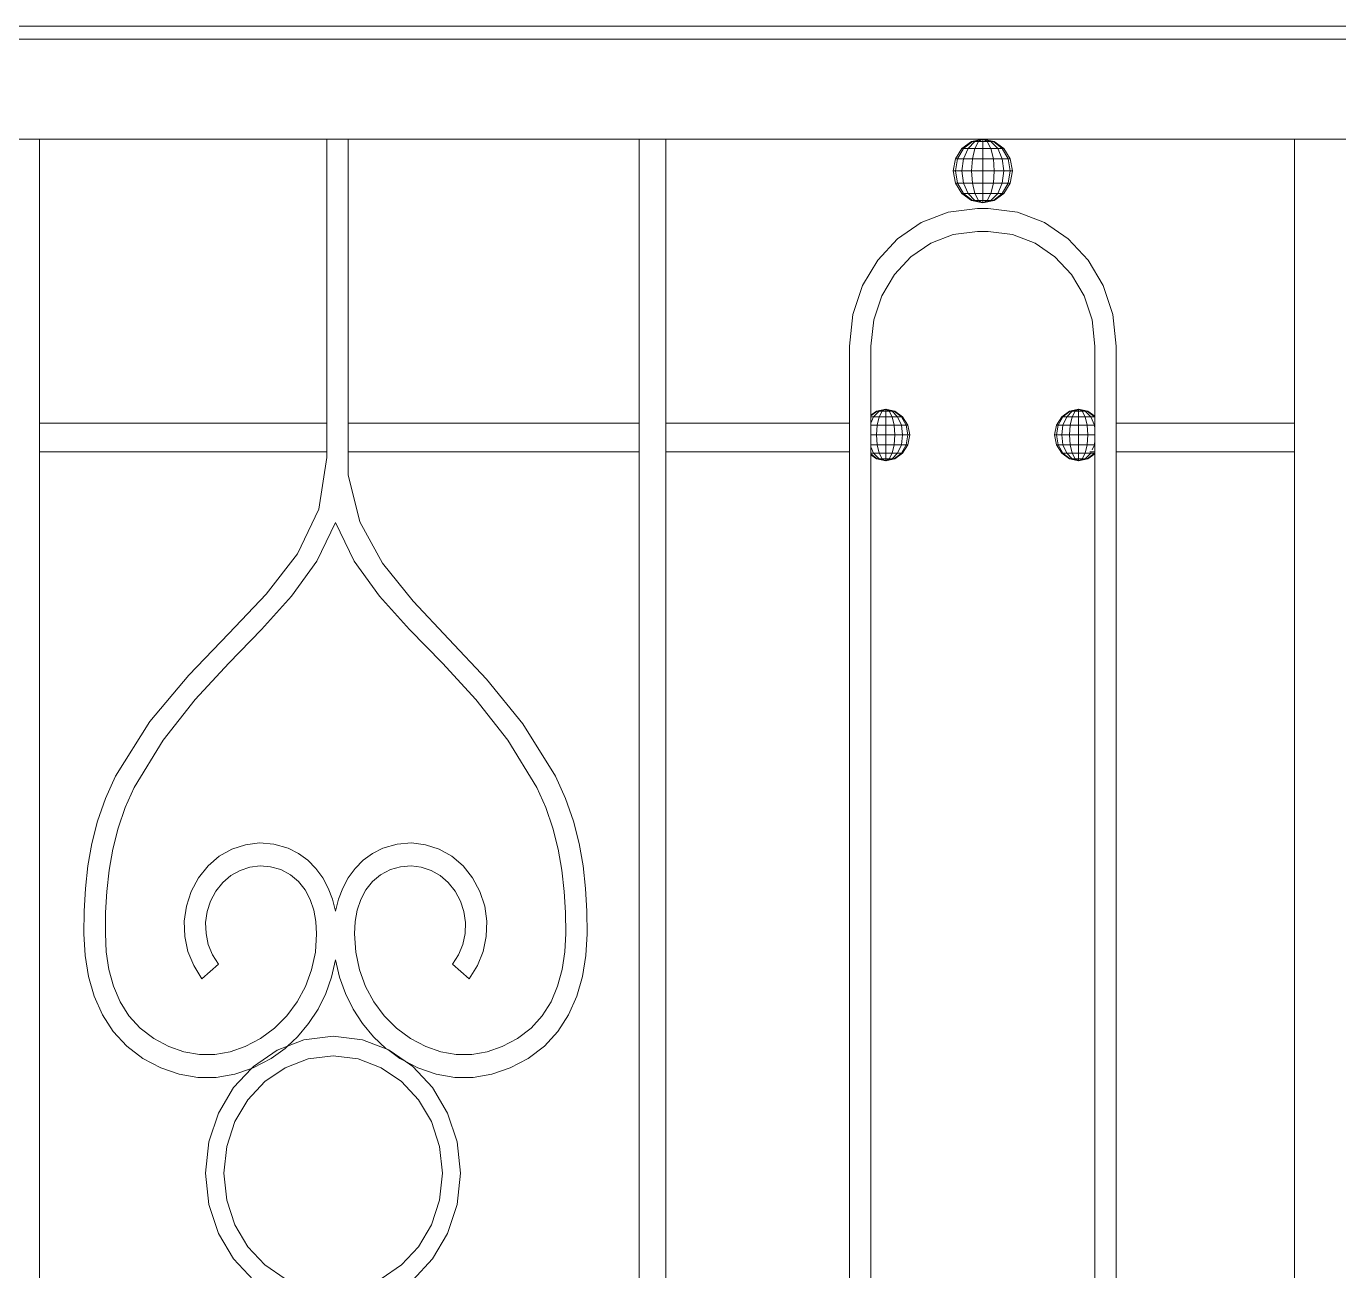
# Model space of a CAD drawing. Header units: millimetres. Extents: x 1832547 to 2001569, y -558009 to -417808.
# Drawn here: x 1855797.3 to 1856262.8, y -518715.2 to -518273.9 of the extents above; entities that cross this region are included whole.
import ezdxf

# ---------------------------------------------------------------- set-up
doc = ezdxf.new("R2010")
doc.units = ezdxf.units.MM
doc.header["$MEASUREMENT"] = 0
doc.layers.add('CA_manh 08', color=8, linetype='CONTINUOUS', lineweight=9)

msp = doc.modelspace()

# ---------------------------------------------------------------- linework, layer by layer
at = {"layer": 'CA_manh 08'}
for p, q in [((1855444.93, -518273.91), (1858481.56, -518273.91)), ((1858481.56, -518278.49), (1855444.93, -518278.49)), ((1855802.04, -518313.91), (1855792.58, -518313.91)), ((1855802.04, -518313.91), (1855903.89, -518313.91)), ((1855802.04, -518414.68), (1855802.04, -518313.91)), ((1855903.89, -518313.91), (1855903.89, -518414.68)), ((1855911.45, -518313.91), (1855903.89, -518313.91)), ((1855911.45, -518313.91), (1856014.65, -518313.91)), ((1855911.45, -518313.91), (1855911.45, -518414.68)), ((1856014.65, -518313.91), (1856024.11, -518313.91)), ((1856014.65, -518313.91), (1856014.65, -518414.68)), ((1856024.11, -518414.68), (1856024.11, -518313.91)), ((1856024.11, -518313.91), (1856136.58, -518313.91)), ((1856126.86, -518320.89), (1856129.14, -518317.22)), ((1856127.6, -518320.89), (1856129.71, -518317.22)), ((1856129.14, -518317.22), (1856132.55, -518314.77)), ((1856129.14, -518317.22), (1856129.71, -518317.22)), ((1856129.71, -518317.22), (1856132.86, -518314.77)), ((1856129.71, -518317.22), (1856131.32, -518317.22)), ((1856129.71, -518320.89), (1856131.32, -518317.22)), ((1856131.32, -518317.22), (1856133.73, -518314.77)), ((1856131.32, -518317.22), (1856133.73, -518317.22)), ((1856132.55, -518314.77), (1856136.58, -518313.91)), ((1856132.86, -518314.77), (1856132.55, -518314.77)), ((1856132.86, -518314.77), (1856136.58, -518313.91)), ((1856133.73, -518314.77), (1856132.86, -518314.77)), ((1856132.86, -518320.89), (1856133.73, -518317.22)), ((1856133.73, -518314.77), (1856136.58, -518313.91)), ((1856135.04, -518314.77), (1856133.73, -518314.77)), ((1856133.73, -518317.22), (1856135.04, -518314.77)), ((1856133.73, -518317.22), (1856136.58, -518317.22)), ((1856135.04, -518314.77), (1856136.58, -518313.91)), ((1856136.58, -518314.77), (1856135.04, -518314.77)), ((1856136.58, -518313.91), (1856136.58, -518314.77)), ((1856138.12, -518314.77), (1856136.58, -518313.91)), ((1856139.42, -518314.77), (1856136.58, -518313.91)), ((1856140.29, -518314.77), (1856136.58, -518313.91)), ((1856140.6, -518314.77), (1856136.58, -518313.91)), ((1856136.58, -518313.91), (1856247.11, -518313.91)), ((1856136.58, -518314.77), (1856138.12, -518314.77)), ((1856136.58, -518314.77), (1856136.58, -518317.22)), ((1856136.58, -518317.22), (1856139.42, -518317.22)), ((1856136.58, -518317.22), (1856136.58, -518320.89)), ((1856138.12, -518314.77), (1856139.42, -518314.77)), ((1856139.42, -518317.22), (1856138.12, -518314.77)), ((1856139.42, -518314.77), (1856140.29, -518314.77)), ((1856141.83, -518317.22), (1856139.42, -518314.77)), ((1856139.42, -518317.22), (1856141.83, -518317.22)), ((1856140.29, -518320.89), (1856139.42, -518317.22)), ((1856140.29, -518314.77), (1856140.6, -518314.77)), ((1856143.45, -518317.22), (1856140.29, -518314.77)), ((1856144.01, -518317.22), (1856140.6, -518314.77)), ((1856141.83, -518317.22), (1856143.45, -518317.22)), ((1856143.45, -518320.89), (1856141.83, -518317.22)), ((1856143.45, -518317.22), (1856144.01, -518317.22)), ((1856145.55, -518320.89), (1856143.45, -518317.22)), ((1856146.29, -518320.89), (1856144.01, -518317.22)), ((1856247.11, -518313.91), (1856247.11, -518414.68)), ((1856977.21, -518313.91), (1856247.11, -518313.91)), ((1856126.06, -518325.21), (1856126.86, -518320.89)), ((1856126.86, -518320.89), (1856127.6, -518320.89)), ((1856126.86, -518325.21), (1856127.6, -518320.89)), ((1856127.6, -518320.89), (1856129.71, -518320.89)), ((1856129.14, -518325.21), (1856129.71, -518320.89)), ((1856129.71, -518320.89), (1856132.86, -518320.89)), ((1856132.55, -518325.21), (1856132.86, -518320.89)), ((1856132.86, -518320.89), (1856136.58, -518320.89)), ((1856136.58, -518320.89), (1856140.29, -518320.89)), ((1856136.58, -518320.89), (1856136.58, -518325.21)), ((1856140.29, -518320.89), (1856143.45, -518320.89)), ((1856140.6, -518325.21), (1856140.29, -518320.89)), ((1856143.45, -518320.89), (1856145.55, -518320.89)), ((1856144.01, -518325.21), (1856143.45, -518320.89)), ((1856145.55, -518320.89), (1856146.29, -518320.89)), ((1856146.29, -518325.21), (1856145.55, -518320.89)), ((1856147.09, -518325.21), (1856146.29, -518320.89)), ((1856126.06, -518325.21), (1856126.86, -518325.21)), ((1856126.86, -518329.53), (1856126.06, -518325.21)), ((1856126.86, -518325.21), (1856129.14, -518325.21)), ((1856127.6, -518329.53), (1856126.86, -518325.21)), ((1856129.14, -518325.21), (1856132.55, -518325.21)), ((1856129.71, -518329.53), (1856129.14, -518325.21)), ((1856132.55, -518325.21), (1856136.58, -518325.21)), ((1856132.86, -518329.53), (1856132.55, -518325.21)), ((1856136.58, -518325.21), (1856140.6, -518325.21)), ((1856136.58, -518325.21), (1856136.58, -518329.53)), ((1856140.29, -518329.53), (1856140.6, -518325.21)), ((1856140.6, -518325.21), (1856144.01, -518325.21)), ((1856143.45, -518329.53), (1856144.01, -518325.21)), ((1856144.01, -518325.21), (1856146.29, -518325.21)), ((1856145.55, -518329.53), (1856146.29, -518325.21)), ((1856146.29, -518325.21), (1856147.09, -518325.21)), ((1856146.29, -518329.53), (1856147.09, -518325.21)), ((1856126.86, -518329.53), (1856127.6, -518329.53)), ((1856129.14, -518333.2), (1856126.86, -518329.53)), ((1856127.6, -518329.53), (1856129.71, -518329.53)), ((1856129.71, -518333.2), (1856127.6, -518329.53)), ((1856129.71, -518329.53), (1856132.86, -518329.53)), ((1856131.32, -518333.2), (1856129.71, -518329.53)), ((1856132.86, -518329.53), (1856136.58, -518329.53)), ((1856133.73, -518333.2), (1856132.86, -518329.53)), ((1856136.58, -518329.53), (1856140.29, -518329.53)), ((1856136.58, -518329.53), (1856136.58, -518333.2)), ((1856139.42, -518333.2), (1856140.29, -518329.53)), ((1856140.29, -518329.53), (1856143.45, -518329.53)), ((1856141.83, -518333.2), (1856143.45, -518329.53)), ((1856143.45, -518329.53), (1856145.55, -518329.53)), ((1856143.45, -518333.2), (1856145.55, -518329.53)), ((1856144.01, -518333.2), (1856146.29, -518329.53)), ((1856145.55, -518329.53), (1856146.29, -518329.53)), ((1856129.14, -518333.2), (1856129.71, -518333.2)), ((1856132.55, -518335.65), (1856129.14, -518333.2)), ((1856129.71, -518333.2), (1856131.32, -518333.2)), ((1856132.86, -518335.65), (1856129.71, -518333.2)), ((1856131.32, -518333.2), (1856133.73, -518333.2)), ((1856133.73, -518335.65), (1856131.32, -518333.2)), ((1856132.86, -518335.65), (1856132.55, -518335.65)), ((1856136.58, -518336.5), (1856132.55, -518335.65)), ((1856132.86, -518335.65), (1856133.73, -518335.65)), ((1856136.58, -518336.5), (1856132.86, -518335.65)), ((1856133.73, -518333.2), (1856136.58, -518333.2)), ((1856135.04, -518335.65), (1856133.73, -518333.2)), ((1856133.73, -518335.65), (1856135.04, -518335.65)), ((1856136.58, -518336.5), (1856133.73, -518335.65)), ((1856135.04, -518335.65), (1856136.58, -518335.65)), ((1856136.58, -518336.5), (1856135.04, -518335.65)), ((1856136.58, -518333.2), (1856139.42, -518333.2)), ((1856136.58, -518333.2), (1856136.58, -518335.65)), ((1856136.58, -518335.65), (1856138.12, -518335.65)), ((1856136.58, -518336.5), (1856138.12, -518335.65)), ((1856136.58, -518335.65), (1856136.58, -518336.5)), ((1856136.58, -518336.5), (1856139.42, -518335.65)), ((1856136.58, -518336.5), (1856140.29, -518335.65)), ((1856136.58, -518336.5), (1856140.6, -518335.65)), ((1856138.12, -518335.65), (1856139.42, -518333.2)), ((1856138.12, -518335.65), (1856139.42, -518335.65)), ((1856139.42, -518333.2), (1856141.83, -518333.2)), ((1856139.42, -518335.65), (1856141.83, -518333.2)), ((1856139.42, -518335.65), (1856140.29, -518335.65)), ((1856140.29, -518335.65), (1856143.45, -518333.2)), ((1856140.29, -518335.65), (1856140.6, -518335.65)), ((1856140.6, -518335.65), (1856144.01, -518333.2)), ((1856141.83, -518333.2), (1856143.45, -518333.2)), ((1856143.45, -518333.2), (1856144.01, -518333.2)), ((1856114.72, -518343.5), (1856124.28, -518339.83)), ((1856124.28, -518339.83), (1856134.68, -518338.54)), ((1856134.68, -518338.54), (1856138.46, -518338.54)), ((1856138.46, -518338.54), (1856148.87, -518339.83)), ((1856148.87, -518339.83), (1856158.42, -518343.5)), ((1856106.29, -518349.26), (1856114.72, -518343.5)), ((1856158.42, -518343.5), (1856166.85, -518349.26)), ((1856099.26, -518356.82), (1856106.29, -518349.26)), ((1856126.04, -518347.74), (1856118.07, -518350.81)), ((1856134.71, -518346.67), (1856126.04, -518347.74)), ((1856138.43, -518346.67), (1856134.71, -518346.67)), ((1856147.11, -518347.74), (1856138.43, -518346.67)), ((1856155.08, -518350.81), (1856147.11, -518347.74)), ((1856166.85, -518349.26), (1856173.88, -518356.82)), ((1856118.07, -518350.81), (1856111.04, -518355.61)), ((1856162.11, -518355.61), (1856155.08, -518350.81)), ((1856093.9, -518365.87), (1856099.26, -518356.82)), ((1856111.04, -518355.61), (1856105.17, -518361.91)), ((1856167.97, -518361.91), (1856162.11, -518355.61)), ((1856173.88, -518356.82), (1856179.25, -518365.87)), ((1856105.17, -518361.91), (1856100.7, -518369.46)), ((1856172.45, -518369.47), (1856167.97, -518361.91)), ((1856090.48, -518376.13), (1856093.9, -518365.87)), ((1856179.25, -518365.87), (1856182.66, -518376.13)), ((1856100.7, -518369.46), (1856097.85, -518378.02)), ((1856175.3, -518378.02), (1856172.45, -518369.47)), ((1856089.28, -518387.31), (1856090.48, -518376.13)), ((1856097.85, -518378.02), (1856096.85, -518387.34)), ((1856176.3, -518387.34), (1856175.3, -518378.02)), ((1856182.66, -518376.13), (1856183.86, -518387.31)), ((1856089.28, -518387.31), (1856089.28, -518414.68)), ((1856096.85, -518411.79), (1856096.85, -518387.34)), ((1856176.3, -518387.34), (1856176.3, -518412.15)), ((1856183.86, -518414.68), (1856183.86, -518387.31)), ((1856096.85, -518411.79), (1856098.84, -518410.36)), ((1856096.85, -518412.1), (1856099.09, -518410.36)), ((1856097.84, -518412.34), (1856099.79, -518410.36)), ((1856098.84, -518410.36), (1856102.1, -518409.66)), ((1856098.84, -518410.36), (1856099.09, -518410.36)), ((1856099.09, -518410.36), (1856102.1, -518409.66)), ((1856099.09, -518410.36), (1856099.79, -518410.36)), ((1856099.79, -518410.36), (1856102.1, -518409.66)), ((1856099.79, -518410.36), (1856100.85, -518410.36)), ((1856099.8, -518412.34), (1856100.85, -518410.36)), ((1856100.85, -518410.36), (1856102.1, -518409.66)), ((1856102.1, -518410.36), (1856100.85, -518410.36)), ((1856102.1, -518409.66), (1856102.1, -518410.36)), ((1856103.35, -518410.36), (1856102.1, -518409.66)), ((1856104.4, -518410.36), (1856102.1, -518409.66)), ((1856105.11, -518410.36), (1856102.1, -518409.66)), ((1856105.36, -518410.36), (1856102.1, -518409.66)), ((1856102.1, -518410.36), (1856103.35, -518410.36)), ((1856102.1, -518410.36), (1856102.1, -518412.34)), ((1856103.35, -518410.36), (1856104.4, -518410.36)), ((1856104.4, -518412.34), (1856103.35, -518410.36)), ((1856104.4, -518410.36), (1856105.11, -518410.36)), ((1856106.35, -518412.34), (1856104.4, -518410.36)), ((1856105.11, -518410.36), (1856105.36, -518410.36)), ((1856107.66, -518412.34), (1856105.11, -518410.36)), ((1856108.12, -518412.34), (1856105.36, -518410.36)), ((1856164.52, -518412.34), (1856167.29, -518410.36)), ((1856164.98, -518412.34), (1856167.53, -518410.36)), ((1856166.29, -518412.34), (1856168.24, -518410.36)), ((1856167.29, -518410.36), (1856170.54, -518409.66)), ((1856167.29, -518410.36), (1856167.53, -518410.36)), ((1856167.53, -518410.36), (1856170.54, -518409.66)), ((1856167.53, -518410.36), (1856168.24, -518410.36)), ((1856168.24, -518410.36), (1856170.54, -518409.66)), ((1856168.24, -518410.36), (1856169.3, -518410.36)), ((1856168.24, -518412.34), (1856169.3, -518410.36)), ((1856169.3, -518410.36), (1856170.54, -518409.66)), ((1856170.54, -518410.36), (1856169.3, -518410.36)), ((1856170.54, -518409.66), (1856170.54, -518410.36)), ((1856171.79, -518410.36), (1856170.54, -518409.66)), ((1856172.85, -518410.36), (1856170.54, -518409.66)), ((1856173.55, -518410.36), (1856170.54, -518409.66)), ((1856173.8, -518410.36), (1856170.54, -518409.66)), ((1856170.54, -518410.36), (1856171.79, -518410.36)), ((1856170.54, -518410.36), (1856170.54, -518412.34)), ((1856171.79, -518410.36), (1856172.85, -518410.36)), ((1856172.85, -518412.34), (1856171.79, -518410.36)), ((1856172.85, -518410.36), (1856173.55, -518410.36)), ((1856174.8, -518412.34), (1856172.85, -518410.36)), ((1856173.55, -518410.36), (1856173.8, -518410.36)), ((1856176.1, -518412.34), (1856173.55, -518410.36)), ((1856176.3, -518412.15), (1856173.8, -518410.36)), ((1855802.04, -518414.68), (1855903.89, -518414.68)), ((1855802.04, -518424.84), (1855802.04, -518414.68)), ((1855903.89, -518414.68), (1855903.89, -518424.84)), ((1855911.45, -518414.68), (1856014.65, -518414.68)), ((1855911.45, -518424.84), (1855911.45, -518414.68)), ((1856014.65, -518424.84), (1856014.65, -518414.68)), ((1856024.11, -518414.68), (1856089.28, -518414.68)), ((1856024.11, -518414.68), (1856024.11, -518424.84)), ((1856089.28, -518414.68), (1856089.28, -518424.84)), ((1856096.85, -518412.1), (1856096.85, -518411.79)), ((1856096.85, -518412.1), (1856096.85, -518412.34)), ((1856096.85, -518412.34), (1856097.84, -518412.34)), ((1856096.85, -518414.6), (1856097.84, -518412.34)), ((1856096.85, -518412.34), (1856096.85, -518414.6)), ((1856096.85, -518414.6), (1856096.85, -518415.3)), ((1856096.85, -518415.3), (1856099.09, -518415.3)), ((1856096.85, -518415.3), (1856096.85, -518418.8)), ((1856097.84, -518412.34), (1856099.8, -518412.34)), ((1856098.84, -518418.8), (1856099.09, -518415.3)), ((1856099.09, -518415.3), (1856099.8, -518412.34)), ((1856099.09, -518415.3), (1856102.1, -518415.3)), ((1856099.8, -518412.34), (1856102.1, -518412.34)), ((1856102.1, -518412.34), (1856104.4, -518412.34)), ((1856102.1, -518412.34), (1856102.1, -518415.3)), ((1856102.1, -518415.3), (1856105.11, -518415.3)), ((1856102.1, -518415.3), (1856102.1, -518418.8)), ((1856104.4, -518412.34), (1856106.35, -518412.34)), ((1856105.11, -518415.3), (1856104.4, -518412.34)), ((1856105.11, -518415.3), (1856107.66, -518415.3)), ((1856105.36, -518418.8), (1856105.11, -518415.3)), ((1856106.35, -518412.34), (1856107.66, -518412.34)), ((1856107.66, -518415.3), (1856106.35, -518412.34)), ((1856107.66, -518412.34), (1856108.12, -518412.34)), ((1856109.36, -518415.3), (1856107.66, -518412.34)), ((1856107.66, -518415.3), (1856109.36, -518415.3)), ((1856108.12, -518418.8), (1856107.66, -518415.3)), ((1856109.96, -518415.3), (1856108.12, -518412.34)), ((1856109.36, -518415.3), (1856109.96, -518415.3)), ((1856109.96, -518418.8), (1856109.36, -518415.3)), ((1856110.61, -518418.8), (1856109.96, -518415.3)), ((1856162.03, -518418.8), (1856162.68, -518415.3)), ((1856162.68, -518415.3), (1856164.52, -518412.34)), ((1856162.68, -518415.3), (1856163.28, -518415.3)), ((1856162.68, -518418.8), (1856163.28, -518415.3)), ((1856163.28, -518415.3), (1856164.98, -518412.34)), ((1856163.28, -518415.3), (1856164.98, -518415.3)), ((1856164.98, -518412.34), (1856164.52, -518412.34)), ((1856164.52, -518418.8), (1856164.98, -518415.3)), ((1856164.98, -518412.34), (1856166.29, -518412.34)), ((1856164.98, -518415.3), (1856166.29, -518412.34)), ((1856164.98, -518415.3), (1856167.53, -518415.3)), ((1856166.29, -518412.34), (1856168.24, -518412.34)), ((1856167.29, -518418.8), (1856167.53, -518415.3)), ((1856167.53, -518415.3), (1856168.24, -518412.34)), ((1856167.53, -518415.3), (1856170.54, -518415.3)), ((1856168.24, -518412.34), (1856170.54, -518412.34)), ((1856170.54, -518412.34), (1856172.85, -518412.34)), ((1856170.54, -518412.34), (1856170.54, -518415.3)), ((1856170.54, -518415.3), (1856173.55, -518415.3)), ((1856170.54, -518415.3), (1856170.54, -518418.8)), ((1856172.85, -518412.34), (1856174.8, -518412.34)), ((1856173.55, -518415.3), (1856172.85, -518412.34)), ((1856173.55, -518415.3), (1856176.1, -518415.3)), ((1856173.8, -518418.8), (1856173.55, -518415.3)), ((1856174.8, -518412.34), (1856176.1, -518412.34)), ((1856176.1, -518415.3), (1856174.8, -518412.34)), ((1856176.1, -518412.34), (1856176.3, -518412.34)), ((1856176.3, -518412.67), (1856176.1, -518412.34)), ((1856176.1, -518415.3), (1856176.3, -518415.3)), ((1856176.3, -518416.78), (1856176.1, -518415.3)), ((1856176.18, -518414.68), (1856176.3, -518414.68)), ((1856176.3, -518412.34), (1856176.3, -518412.15)), ((1856176.3, -518412.67), (1856176.3, -518412.34)), ((1856176.3, -518414.68), (1856176.3, -518412.67)), ((1856176.3, -518415.3), (1856176.3, -518414.68)), ((1856176.3, -518416.78), (1856176.3, -518415.3)), ((1856183.86, -518414.68), (1856247.11, -518414.68)), ((1856183.86, -518414.68), (1856183.86, -518424.84)), ((1856247.11, -518424.84), (1856247.11, -518414.68)), ((1856096.85, -518418.8), (1856098.84, -518418.8)), ((1856096.85, -518418.8), (1856096.85, -518422.3)), ((1856098.84, -518418.8), (1856102.1, -518418.8)), ((1856099.09, -518422.3), (1856098.84, -518418.8)), ((1856102.1, -518418.8), (1856105.36, -518418.8)), ((1856102.1, -518418.8), (1856102.1, -518422.3)), ((1856105.11, -518422.3), (1856105.36, -518418.8)), ((1856105.36, -518418.8), (1856108.12, -518418.8)), ((1856107.66, -518422.3), (1856108.12, -518418.8)), ((1856108.12, -518418.8), (1856109.96, -518418.8)), ((1856109.36, -518422.3), (1856109.96, -518418.8)), ((1856109.96, -518418.8), (1856110.61, -518418.8)), ((1856109.96, -518422.3), (1856110.61, -518418.8)), ((1856162.03, -518418.8), (1856162.68, -518418.8)), ((1856162.68, -518422.3), (1856162.03, -518418.8)), ((1856162.68, -518418.8), (1856164.52, -518418.8)), ((1856163.28, -518422.3), (1856162.68, -518418.8)), ((1856164.52, -518418.8), (1856167.29, -518418.8)), ((1856164.98, -518422.3), (1856164.52, -518418.8)), ((1856167.29, -518418.8), (1856170.54, -518418.8)), ((1856167.53, -518422.3), (1856167.29, -518418.8)), ((1856170.54, -518418.8), (1856173.8, -518418.8)), ((1856170.54, -518418.8), (1856170.54, -518422.3)), ((1856173.55, -518422.3), (1856173.8, -518418.8)), ((1856173.8, -518418.8), (1856176.3, -518418.8)), ((1856176.3, -518418.8), (1856176.3, -518416.78)), ((1856176.3, -518420.83), (1856176.3, -518418.8)), ((1855903.89, -518424.84), (1855802.04, -518424.84)), ((1855802.04, -518937.12), (1855802.04, -518424.84)), ((1855903.89, -518424.84), (1855903.89, -518426.84)), ((1856014.65, -518424.84), (1855911.45, -518424.84)), ((1855911.45, -518433.01), (1855911.45, -518424.84)), ((1856014.65, -518424.84), (1856014.65, -518937.12)), ((1856089.28, -518424.84), (1856024.11, -518424.84)), ((1856024.11, -518937.12), (1856024.11, -518424.84)), ((1856089.28, -518424.84), (1856089.28, -518937.12)), ((1856096.85, -518422.3), (1856099.09, -518422.3)), ((1856096.85, -518422.3), (1856096.85, -518423)), ((1856097.84, -518425.27), (1856096.85, -518423)), ((1856096.85, -518423), (1856096.85, -518425.27)), ((1856099.09, -518422.3), (1856102.1, -518422.3)), ((1856099.79, -518425.27), (1856099.09, -518422.3)), ((1856102.1, -518422.3), (1856105.11, -518422.3)), ((1856102.1, -518422.3), (1856102.1, -518425.27)), ((1856104.4, -518425.27), (1856105.11, -518422.3)), ((1856105.11, -518422.3), (1856107.66, -518422.3)), ((1856106.35, -518425.27), (1856107.66, -518422.3)), ((1856107.66, -518422.3), (1856109.36, -518422.3)), ((1856107.66, -518425.27), (1856109.36, -518422.3)), ((1856108.12, -518425.27), (1856109.96, -518422.3)), ((1856109.36, -518422.3), (1856109.96, -518422.3)), ((1856162.68, -518422.3), (1856163.28, -518422.3)), ((1856164.52, -518425.27), (1856162.68, -518422.3)), ((1856163.28, -518422.3), (1856164.98, -518422.3)), ((1856164.98, -518425.27), (1856163.28, -518422.3)), ((1856164.98, -518422.3), (1856167.53, -518422.3)), ((1856166.29, -518425.27), (1856164.98, -518422.3)), ((1856167.53, -518422.3), (1856170.54, -518422.3)), ((1856168.24, -518425.27), (1856167.53, -518422.3)), ((1856170.54, -518422.3), (1856173.55, -518422.3)), ((1856170.54, -518422.3), (1856170.54, -518425.27)), ((1856172.85, -518425.27), (1856173.55, -518422.3)), ((1856173.55, -518422.3), (1856176.1, -518422.3)), ((1856174.99, -518424.84), (1856174.5, -518424.84)), ((1856174.8, -518425.27), (1856174.99, -518424.84)), ((1856176.3, -518424.84), (1856174.99, -518424.84)), ((1856175.31, -518424.11), (1856176.1, -518422.3)), ((1856176.1, -518422.3), (1856176.3, -518420.83)), ((1856176.1, -518422.3), (1856176.3, -518422.3)), ((1856176.3, -518422.3), (1856176.3, -518420.83)), ((1856176.3, -518424.84), (1856176.3, -518422.3)), ((1856176.3, -518424.93), (1856176.3, -518424.84)), ((1856183.86, -518937.12), (1856183.86, -518424.84)), ((1856247.11, -518424.84), (1856183.86, -518424.84)), ((1856247.11, -518424.84), (1856247.11, -518937.12)), ((1855903.89, -518426.84), (1855901.04, -518445.15)), ((1856096.85, -518425.27), (1856097.84, -518425.27)), ((1856096.85, -518425.27), (1856096.85, -518425.51)), ((1856099.09, -518427.25), (1856096.85, -518425.51)), ((1856096.85, -518425.82), (1856096.85, -518425.51)), ((1856098.84, -518427.25), (1856096.85, -518425.82)), ((1856096.85, -518942.01), (1856096.85, -518425.82)), ((1856097.84, -518425.27), (1856099.79, -518425.27)), ((1856099.79, -518427.25), (1856097.84, -518425.27)), ((1856099.09, -518427.25), (1856098.84, -518427.25)), ((1856102.1, -518427.95), (1856098.84, -518427.25)), ((1856099.09, -518427.25), (1856099.79, -518427.25)), ((1856102.1, -518427.95), (1856099.09, -518427.25)), ((1856099.79, -518425.27), (1856102.1, -518425.27)), ((1856100.85, -518427.25), (1856099.79, -518425.27)), ((1856099.79, -518427.25), (1856100.85, -518427.25)), ((1856102.1, -518427.95), (1856099.79, -518427.25)), ((1856100.85, -518427.25), (1856102.1, -518427.25)), ((1856102.1, -518427.95), (1856100.85, -518427.25)), ((1856102.1, -518425.27), (1856104.4, -518425.27)), ((1856102.1, -518425.27), (1856102.1, -518427.25)), ((1856102.1, -518427.25), (1856103.35, -518427.25)), ((1856102.1, -518427.95), (1856103.35, -518427.25)), ((1856102.1, -518427.25), (1856102.1, -518427.95)), ((1856102.1, -518427.95), (1856104.4, -518427.25)), ((1856102.1, -518427.95), (1856105.11, -518427.25)), ((1856102.1, -518427.95), (1856105.36, -518427.25)), ((1856103.35, -518427.25), (1856104.4, -518425.27)), ((1856103.35, -518427.25), (1856104.4, -518427.25)), ((1856104.4, -518425.27), (1856106.35, -518425.27)), ((1856104.4, -518427.25), (1856106.35, -518425.27)), ((1856104.4, -518427.25), (1856105.11, -518427.25)), ((1856105.11, -518427.25), (1856107.66, -518425.27)), ((1856105.11, -518427.25), (1856105.36, -518427.25)), ((1856105.36, -518427.25), (1856108.12, -518425.27)), ((1856106.35, -518425.27), (1856107.66, -518425.27)), ((1856107.66, -518425.27), (1856108.12, -518425.27)), ((1856164.52, -518425.27), (1856164.98, -518425.27)), ((1856167.29, -518427.25), (1856164.52, -518425.27)), ((1856164.98, -518425.27), (1856166.29, -518425.27)), ((1856167.53, -518427.25), (1856164.98, -518425.27)), ((1856166.29, -518425.27), (1856168.24, -518425.27)), ((1856168.24, -518427.25), (1856166.29, -518425.27)), ((1856167.53, -518427.25), (1856167.29, -518427.25)), ((1856170.54, -518427.95), (1856167.29, -518427.25)), ((1856167.53, -518427.25), (1856168.24, -518427.25)), ((1856170.54, -518427.95), (1856167.53, -518427.25)), ((1856168.24, -518425.27), (1856170.54, -518425.27)), ((1856169.3, -518427.25), (1856168.24, -518425.27)), ((1856168.24, -518427.25), (1856169.3, -518427.25)), ((1856170.54, -518427.95), (1856168.24, -518427.25)), ((1856169.3, -518427.25), (1856170.54, -518427.25)), ((1856170.54, -518427.95), (1856169.3, -518427.25)), ((1856170.54, -518425.27), (1856172.85, -518425.27)), ((1856170.54, -518425.27), (1856170.54, -518427.25)), ((1856170.54, -518427.25), (1856171.79, -518427.25)), ((1856170.54, -518427.95), (1856171.79, -518427.25)), ((1856170.54, -518427.25), (1856170.54, -518427.95)), ((1856170.54, -518427.95), (1856172.85, -518427.25)), ((1856170.54, -518427.95), (1856173.55, -518427.25)), ((1856170.54, -518427.95), (1856173.8, -518427.25)), ((1856171.79, -518427.25), (1856172.85, -518425.27)), ((1856171.79, -518427.25), (1856172.85, -518427.25)), ((1856172.85, -518425.27), (1856174.8, -518425.27)), ((1856172.85, -518427.25), (1856174.8, -518425.27)), ((1856172.85, -518427.25), (1856173.55, -518427.25)), ((1856173.55, -518427.25), (1856176.1, -518425.27)), ((1856173.55, -518427.25), (1856173.8, -518427.25)), ((1856173.8, -518427.25), (1856176.3, -518425.46)), ((1856174.8, -518425.27), (1856176.1, -518425.27)), ((1856176.1, -518425.27), (1856176.3, -518424.93)), ((1856176.1, -518425.27), (1856176.3, -518425.27)), ((1856176.3, -518425.27), (1856176.3, -518424.93)), ((1856176.3, -518425.46), (1856176.3, -518425.27)), ((1856176.3, -518425.46), (1856176.3, -518935.35)), ((1855915.61, -518449.63), (1855911.45, -518433.01)), ((1855901.04, -518445.15), (1855893.46, -518460.94)), ((1855900.37, -518463.57), (1855906.99, -518449.86)), ((1855906.99, -518449.86), (1855913.61, -518463.57)), ((1855923.66, -518464.25), (1855915.61, -518449.63)), ((1855893.46, -518460.94), (1855882.4, -518475.29)), ((1855891.38, -518475.97), (1855900.37, -518463.57)), ((1855913.61, -518463.57), (1855922.61, -518475.97)), ((1855934.54, -518477.8), (1855923.66, -518464.25)), ((1855882.4, -518475.29), (1855869.15, -518489.27)), ((1855880.72, -518487.78), (1855891.38, -518475.97)), ((1855922.61, -518475.97), (1855933.27, -518487.78)), ((1855947.19, -518491.2), (1855934.54, -518477.8)), ((1855869.15, -518489.27), (1855854.99, -518503.97)), ((1855869.1, -518499.73), (1855880.72, -518487.78)), ((1855933.27, -518487.78), (1855944.88, -518499.73)), ((1855960.52, -518505.39), (1855947.19, -518491.2)), ((1855854.99, -518503.97), (1855841.18, -518520.47)), ((1855857.24, -518512.57), (1855869.1, -518499.73)), ((1855944.88, -518499.73), (1855956.75, -518512.57)), ((1855973.47, -518521.3), (1855960.52, -518505.39)), ((1855845.84, -518527.02), (1855857.24, -518512.57)), ((1855956.75, -518512.57), (1855968.14, -518527.02)), ((1855841.18, -518520.47), (1855829.01, -518539.85)), ((1855984.98, -518539.85), (1855973.47, -518521.3)), ((1855835.62, -518543.81), (1855845.84, -518527.02)), ((1855968.14, -518527.02), (1855978.37, -518543.81)), ((1855829.01, -518539.85), (1855825.38, -518547.77)), ((1855988.6, -518547.77), (1855984.98, -518539.85)), ((1855832.38, -518550.93), (1855835.62, -518543.81)), ((1855978.37, -518543.81), (1855981.6, -518550.93)), ((1855825.38, -518547.77), (1855822.6, -518555.72)), ((1855991.38, -518555.72), (1855988.6, -518547.77)), ((1855829.88, -518558.22), (1855832.38, -518550.93)), ((1855981.6, -518550.93), (1855984.11, -518558.22)), ((1855822.6, -518555.72), (1855820.57, -518563.68)), ((1855828.01, -518565.64), (1855829.88, -518558.22)), ((1855984.11, -518558.22), (1855985.97, -518565.64)), ((1855993.42, -518563.68), (1855991.38, -518555.72)), ((1855820.57, -518563.68), (1855819.17, -518571.65)), ((1855875.05, -518564.11), (1855870.25, -518565.7)), ((1855880.06, -518563.49), (1855875.05, -518564.11)), ((1855885.16, -518563.88), (1855880.06, -518563.49)), ((1855890.2, -518565.33), (1855885.16, -518563.88)), ((1855928.83, -518563.88), (1855923.79, -518565.33)), ((1855933.92, -518563.49), (1855928.83, -518563.88)), ((1855938.93, -518564.11), (1855933.92, -518563.49)), ((1855943.74, -518565.7), (1855938.93, -518564.11)), ((1855994.81, -518571.65), (1855993.42, -518563.68)), ((1855826.71, -518573.14), (1855828.01, -518565.64)), ((1855865.78, -518568.21), (1855861.77, -518571.61)), ((1855870.25, -518565.7), (1855865.78, -518568.21)), ((1855893.92, -518567.2), (1855890.2, -518565.33)), ((1855897.21, -518569.61), (1855893.92, -518567.2)), ((1855920.06, -518567.2), (1855916.77, -518569.61)), ((1855923.79, -518565.33), (1855920.06, -518567.2)), ((1855948.21, -518568.21), (1855943.74, -518565.7)), ((1855952.21, -518571.61), (1855948.21, -518568.21)), ((1855985.97, -518565.64), (1855987.28, -518573.14)), ((1855819.17, -518571.65), (1855818.32, -518579.65)), ((1855825.89, -518580.67), (1855826.71, -518573.14)), ((1855861.77, -518571.61), (1855858.36, -518575.85)), ((1855869.89, -518575.02), (1855873.12, -518573.2)), ((1855873.12, -518573.2), (1855876.59, -518572.05)), ((1855876.59, -518572.05), (1855880.21, -518571.61)), ((1855880.21, -518571.61), (1855883.9, -518571.9)), ((1855883.9, -518571.9), (1855887.55, -518572.95)), ((1855887.55, -518572.95), (1855890.98, -518574.76)), ((1855900.06, -518572.51), (1855897.21, -518569.61)), ((1855902.46, -518575.81), (1855900.06, -518572.51)), ((1855913.93, -518572.51), (1855911.53, -518575.81)), ((1855916.77, -518569.61), (1855913.93, -518572.51)), ((1855923, -518574.76), (1855926.43, -518572.95)), ((1855926.43, -518572.95), (1855930.09, -518571.9)), ((1855930.09, -518571.9), (1855933.77, -518571.61)), ((1855933.77, -518571.61), (1855937.39, -518572.05)), ((1855937.39, -518572.05), (1855940.87, -518573.2)), ((1855940.87, -518573.2), (1855944.09, -518575.02)), ((1855955.62, -518575.85), (1855952.21, -518571.61)), ((1855987.28, -518573.14), (1855988.1, -518580.67)), ((1855995.67, -518579.65), (1855994.81, -518571.65)), ((1855858.36, -518575.85), (1855855.76, -518580.71)), ((1855864.53, -518580.56), (1855867, -518577.49)), ((1855867, -518577.49), (1855869.89, -518575.02)), ((1855890.98, -518574.76), (1855893.86, -518577.17)), ((1855893.86, -518577.17), (1855896.2, -518580.1)), ((1855904.41, -518579.48), (1855902.46, -518575.81)), ((1855911.53, -518575.81), (1855909.57, -518579.48)), ((1855917.79, -518580.1), (1855920.12, -518577.17)), ((1855920.12, -518577.17), (1855923, -518574.76)), ((1855944.09, -518575.02), (1855946.99, -518577.49)), ((1855946.99, -518577.49), (1855949.45, -518580.56)), ((1855958.22, -518580.71), (1855955.62, -518575.85)), ((1855818.32, -518579.65), (1855817.89, -518587.65)), ((1855825.46, -518588.18), (1855825.89, -518580.67)), ((1855855.76, -518580.71), (1855854.09, -518585.9)), ((1855862.65, -518584.08), (1855864.53, -518580.56)), ((1855896.2, -518580.1), (1855898, -518583.49)), ((1855905.93, -518583.45), (1855904.41, -518579.48)), ((1855909.57, -518579.48), (1855908.06, -518583.45)), ((1855915.99, -518583.49), (1855917.79, -518580.1)), ((1855949.45, -518580.56), (1855951.34, -518584.08)), ((1855959.89, -518585.9), (1855958.22, -518580.71)), ((1855988.1, -518580.67), (1855988.52, -518588.18)), ((1855996.09, -518587.65), (1855995.67, -518579.65)), ((1855817.89, -518587.65), (1855817.79, -518595.67)), ((1855854.09, -518585.9), (1855853.36, -518591.26)), ((1855861.44, -518587.84), (1855862.65, -518584.08)), ((1855898, -518583.49), (1855899.27, -518587.27)), ((1855899.27, -518587.27), (1855900.03, -518591.35)), ((1855906.99, -518587.65), (1855905.93, -518583.45)), ((1855908.06, -518583.45), (1855906.99, -518587.65)), ((1855913.95, -518591.35), (1855914.71, -518587.27)), ((1855914.71, -518587.27), (1855915.99, -518583.49)), ((1855951.34, -518584.08), (1855952.54, -518587.84)), ((1855960.62, -518591.26), (1855959.89, -518585.9)), ((1855996.19, -518595.67), (1855996.09, -518587.65)), ((1855825.36, -518595.61), (1855825.46, -518588.18)), ((1855853.36, -518591.26), (1855853.55, -518596.66)), ((1855860.92, -518591.72), (1855861.44, -518587.84)), ((1855861.07, -518595.63), (1855860.92, -518591.72)), ((1855900.03, -518591.35), (1855900.29, -518595.68)), ((1855913.69, -518595.68), (1855913.95, -518591.35)), ((1855952.54, -518587.84), (1855953.07, -518591.72)), ((1855953.07, -518591.72), (1855952.92, -518595.63)), ((1855960.43, -518596.66), (1855960.62, -518591.26)), ((1855988.52, -518588.18), (1855988.62, -518595.61)), ((1855817.79, -518595.67), (1855818.21, -518603.38)), ((1855825.68, -518602.12), (1855825.36, -518595.61)), ((1855853.55, -518596.66), (1855854.67, -518601.94)), ((1855861.88, -518599.46), (1855861.07, -518595.63)), ((1855900.29, -518595.68), (1855899.84, -518602.16)), ((1855914.15, -518602.16), (1855913.69, -518595.68)), ((1855952.92, -518595.63), (1855952.1, -518599.46)), ((1855959.32, -518601.94), (1855960.43, -518596.66)), ((1855988.62, -518595.61), (1855988.3, -518602.12)), ((1855995.78, -518603.38), (1855996.19, -518595.67)), ((1855863.35, -518603.1), (1855861.88, -518599.46)), ((1855952.1, -518599.46), (1855950.63, -518603.1)), ((1855818.21, -518603.38), (1855819.4, -518610.82)), ((1855826.62, -518608.38), (1855825.68, -518602.12)), ((1855854.67, -518601.94), (1855856.69, -518606.98)), ((1855865.48, -518606.46), (1855863.35, -518603.1)), ((1855899.84, -518602.16), (1855898.51, -518608.41)), ((1855905.58, -518611.03), (1855906.99, -518604.91)), ((1855906.99, -518604.91), (1855908.4, -518611.03)), ((1855915.48, -518608.41), (1855914.15, -518602.16)), ((1855950.63, -518603.1), (1855948.5, -518606.46)), ((1855957.29, -518606.98), (1855959.32, -518601.94)), ((1855988.3, -518602.12), (1855987.36, -518608.38)), ((1855994.58, -518610.82), (1855995.78, -518603.38)), ((1855819.4, -518610.82), (1855821.43, -518617.86)), ((1855828.24, -518614.31), (1855826.62, -518608.38)), ((1855856.69, -518606.98), (1855859.63, -518611.61)), ((1855859.63, -518611.61), (1855865.48, -518606.46)), ((1855898.51, -518608.41), (1855896.34, -518614.33)), ((1855903.5, -518616.89), (1855905.58, -518611.03)), ((1855908.4, -518611.03), (1855910.48, -518616.89)), ((1855917.64, -518614.33), (1855915.48, -518608.41)), ((1855948.5, -518606.46), (1855954.35, -518611.61)), ((1855954.35, -518611.61), (1855957.29, -518606.98)), ((1855987.36, -518608.38), (1855985.75, -518614.31)), ((1855992.55, -518617.86), (1855994.58, -518610.82)), ((1855830.58, -518619.82), (1855828.24, -518614.31)), ((1855896.34, -518614.33), (1855893.4, -518619.82)), ((1855920.59, -518619.82), (1855917.64, -518614.33)), ((1855985.75, -518614.31), (1855983.41, -518619.82)), ((1855821.43, -518617.86), (1855824.33, -518624.4)), ((1855833.7, -518624.8), (1855830.58, -518619.82)), ((1855893.4, -518619.82), (1855889.71, -518624.8)), ((1855900.78, -518622.41), (1855903.5, -518616.89)), ((1855910.48, -518616.89), (1855913.2, -518622.41)), ((1855924.27, -518624.8), (1855920.59, -518619.82)), ((1855983.41, -518619.82), (1855980.28, -518624.8)), ((1855989.65, -518624.4), (1855992.55, -518617.86)), ((1855824.33, -518624.4), (1855828.15, -518630.32)), ((1855837.66, -518629.18), (1855833.7, -518624.8)), ((1855889.71, -518624.8), (1855885.35, -518629.18)), ((1855897.45, -518627.53), (1855900.78, -518622.41)), ((1855913.2, -518622.41), (1855916.53, -518627.53)), ((1855928.64, -518629.18), (1855924.27, -518624.8)), ((1855980.28, -518624.8), (1855976.33, -518629.18)), ((1855985.83, -518630.32), (1855989.65, -518624.4)), ((1855842.5, -518632.85), (1855837.66, -518629.18)), ((1855885.35, -518629.18), (1855880.34, -518632.85)), ((1855893.55, -518632.2), (1855897.45, -518627.53)), ((1855916.53, -518627.53), (1855920.44, -518632.2)), ((1855933.64, -518632.85), (1855928.64, -518629.18)), ((1855976.33, -518629.18), (1855971.48, -518632.85)), ((1855828.15, -518630.32), (1855832.93, -518635.52)), ((1855847.84, -518635.67), (1855842.5, -518632.85)), ((1855880.34, -518632.85), (1855875, -518635.67)), ((1855889.94, -518635.56), (1855893.55, -518632.2)), ((1855895.78, -518633.31), (1855889.94, -518635.56)), ((1855906.14, -518632.03), (1855895.78, -518633.31)), ((1855916.5, -518633.31), (1855906.14, -518632.03)), ((1855925.49, -518636.76), (1855916.5, -518633.31)), ((1855920.44, -518632.2), (1855924.89, -518636.34)), ((1855938.98, -518635.67), (1855933.64, -518632.85)), ((1855971.48, -518632.85), (1855966.14, -518635.67)), ((1855981.05, -518635.52), (1855985.83, -518630.32)), ((1855832.93, -518635.52), (1855838.71, -518639.89)), ((1855847.84, -518635.67), (1855853.25, -518637.55)), ((1855858.7, -518638.49), (1855853.25, -518637.55)), ((1855864.16, -518638.49), (1855858.7, -518638.49)), ((1855869.6, -518637.55), (1855864.16, -518638.49)), ((1855875, -518635.67), (1855869.6, -518637.55)), ((1855886.26, -518636.97), (1855877.87, -518642.7)), ((1855884.13, -518639.89), (1855889.1, -518636.34)), ((1855889.94, -518635.56), (1855886.26, -518636.97)), ((1855889.1, -518636.34), (1855889.94, -518635.56)), ((1855897.26, -518640.05), (1855906.14, -518638.95)), ((1855906.14, -518638.95), (1855915.02, -518640.05)), ((1855924.89, -518636.34), (1855925.49, -518636.76)), ((1855925.49, -518636.76), (1855929.85, -518639.89)), ((1855926.01, -518636.97), (1855925.49, -518636.76)), ((1855931.74, -518640.88), (1855926.01, -518636.97)), ((1855944.38, -518637.55), (1855938.98, -518635.67)), ((1855949.83, -518638.49), (1855944.38, -518637.55)), ((1855955.29, -518638.49), (1855949.83, -518638.49)), ((1855960.73, -518637.55), (1855955.29, -518638.49)), ((1855966.14, -518635.67), (1855960.73, -518637.55)), ((1855975.27, -518639.89), (1855981.05, -518635.52)), ((1855838.71, -518639.89), (1855845.09, -518643.24)), ((1855845.09, -518643.24), (1855851.57, -518645.47)), ((1855877.19, -518643.43), (1855870.86, -518650.23)), ((1855877.19, -518643.43), (1855871.27, -518645.47)), ((1855877.87, -518642.7), (1855877.19, -518643.43)), ((1855877.19, -518643.43), (1855877.76, -518643.24)), ((1855877.76, -518643.24), (1855884.13, -518639.89)), ((1855881.9, -518648.1), (1855889.1, -518643.18)), ((1855889.1, -518643.18), (1855897.26, -518640.05)), ((1855915.02, -518640.05), (1855923.18, -518643.18)), ((1855923.18, -518643.18), (1855930.38, -518648.1)), ((1855929.85, -518639.89), (1855931.74, -518640.88)), ((1855931.74, -518640.88), (1855936.23, -518643.24)), ((1855934.41, -518642.7), (1855931.74, -518640.88)), ((1855941.42, -518650.23), (1855934.41, -518642.7)), ((1855936.23, -518643.24), (1855942.71, -518645.47)), ((1855962.41, -518645.47), (1855968.9, -518643.24)), ((1855975.27, -518639.89), (1855968.9, -518643.24)), ((1855851.57, -518645.47), (1855858.13, -518646.59)), ((1855858.13, -518646.59), (1855864.71, -518646.59)), ((1855864.71, -518646.59), (1855871.27, -518645.47)), ((1855875.89, -518654.55), (1855881.9, -518648.1)), ((1855930.38, -518648.1), (1855936.39, -518654.55)), ((1855942.71, -518645.47), (1855949.27, -518646.59)), ((1855949.27, -518646.59), (1855955.85, -518646.59)), ((1855955.85, -518646.59), (1855962.41, -518645.47)), ((1855870.86, -518650.23), (1855865.52, -518659.25)), ((1855946.76, -518659.25), (1855941.42, -518650.23)), ((1855871.31, -518662.29), (1855875.89, -518654.55)), ((1855936.39, -518654.55), (1855940.97, -518662.29)), ((1855865.52, -518659.25), (1855862.12, -518669.47)), ((1855950.16, -518669.47), (1855946.76, -518659.25)), ((1855868.39, -518671.05), (1855871.31, -518662.29)), ((1855940.97, -518662.29), (1855943.89, -518671.05)), ((1855862.12, -518669.47), (1855860.92, -518680.6)), ((1855867.37, -518680.6), (1855868.39, -518671.05)), ((1855943.89, -518671.05), (1855944.91, -518680.6)), ((1855951.36, -518680.6), (1855950.16, -518669.47)), ((1855860.92, -518680.6), (1855862.12, -518691.72)), ((1855868.39, -518690.14), (1855867.37, -518680.6)), ((1855944.91, -518680.6), (1855943.89, -518690.14)), ((1855950.16, -518691.72), (1855951.36, -518680.6)), ((1855871.31, -518698.9), (1855868.39, -518690.14)), ((1855943.89, -518690.14), (1855940.97, -518698.9)), ((1855862.12, -518691.72), (1855865.52, -518701.94)), ((1855946.76, -518701.94), (1855950.16, -518691.72)), ((1855875.89, -518706.64), (1855871.31, -518698.9)), ((1855940.97, -518698.9), (1855936.39, -518706.64)), ((1855865.52, -518701.94), (1855870.86, -518710.96)), ((1855941.42, -518710.96), (1855946.76, -518701.94)), ((1855881.9, -518713.09), (1855875.89, -518706.64)), ((1855936.39, -518706.64), (1855930.38, -518713.09)), ((1855870.86, -518710.96), (1855877.87, -518718.49)), ((1855889.1, -518718.01), (1855881.9, -518713.09)), ((1855930.38, -518713.09), (1855923.18, -518718.01)), ((1855934.41, -518718.49), (1855941.42, -518710.96))]:
    msp.add_line(p, q, dxfattribs=at)

doc.saveas('drawing.dxf')
